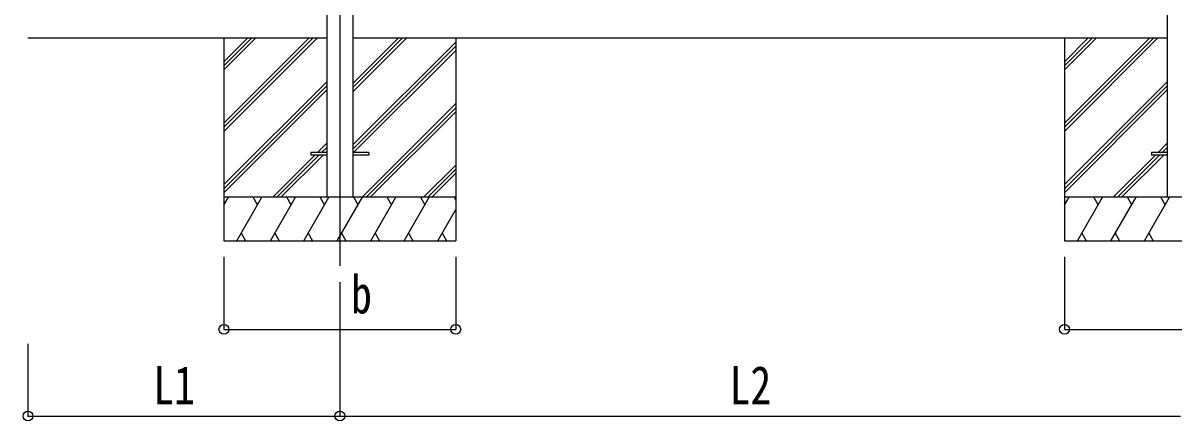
# Model space of a CAD drawing. Units: millimetres, scale not verified. Extents: x -16820 to 16820, y -11880 to 11880.
# Drawn here: x -8411 to -4440, y -8835 to -7462 of the extents above; entities that cross this region are included whole.
import ezdxf
from ezdxf.enums import TextEntityAlignment as Align

# ---------------------------------------------------------------- set-up
doc = ezdxf.new("R2010")
doc.units = ezdxf.units.MM
doc.header["$LTSCALE"] = 40
for name, color, linetype in [('0-3_YKK_12', 2, 'Continuous'), ('0-4_YKK_13', 4, 'Continuous'), ('0-5_YKK_A1', 4, 'Continuous'), ('0-6_YKK_D', 6, 'Continuous')]:
    doc.layers.add(name, color=color, linetype=linetype)
doc.styles.add('ＭＳ ゴシック', font='')
doc.styles.get('ＭＳ ゴシック').set_extended_font_data('MS Gothic')

msp = doc.modelspace()

# ---------------------------------------------------------------- linework, layer by layer
at = {"layer": '0-3_YKK_12'}
msp.add_line((-7317.89, -5219.91), (-7317.89, -8300.2), dxfattribs=at)
at = {"layer": '0-4_YKK_13'}
for p, q in [((-7417.89, -7908.98), (-7417.89, -7917.98)), ((-7363.09, -7908.98), (-7417.89, -7908.98)), ((-7363.09, -7917.98), (-7417.89, -7917.98)), ((-7217.89, -7908.98), (-7272.69, -7908.98)), ((-7217.89, -7917.98), (-7272.69, -7917.98)), ((-7217.89, -7908.98), (-7217.89, -7917.98)), ((-4517.89, -7908.98), (-4517.89, -7917.98)), ((-4463.09, -7908.98), (-4517.89, -7908.98)), ((-4463.09, -7917.98), (-4517.89, -7917.98))]:
    msp.add_line(p, q, dxfattribs=at)
at = {"layer": '0-5_YKK_A1'}
for p, q in [((-7363.09, -5184.48), (-7363.09, -8063.48)), ((-7272.69, -5184.48), (-7272.69, -8063.48)), ((-4463.09, -5184.48), (-4463.09, -8063.48)), ((-8393.89, -7513.48), (-7363.09, -7513.48)), ((-7717.89, -7513.48), (-7717.89, -8213.48)), ((-7717.89, -7807.66), (-7423.71, -7513.48)), ((-7717.89, -7821.8), (-7409.57, -7513.48)), ((-7717.89, -7835.94), (-7395.43, -7513.48)), ((-7717.89, -7623.81), (-7607.56, -7513.48)), ((-7717.89, -7609.67), (-7621.7, -7513.48)), ((-7717.89, -7595.53), (-7635.84, -7513.48)), ((-7272.69, -7513.48), (-4463.09, -7513.48)), ((-7272.69, -7699.11), (-7087.06, -7513.48)), ((-7272.69, -7684.97), (-7101.2, -7513.48)), ((-7272.69, -7670.83), (-7115.34, -7513.48)), ((-7272.69, -7882.96), (-6917.89, -7528.16)), ((-7272.69, -7897.1), (-6917.89, -7542.3)), ((-6917.89, -7513.48), (-6917.89, -8213.48)), ((-4817.89, -7513.48), (-4817.89, -8213.48)), ((-4817.89, -7807.66), (-4523.71, -7513.48)), ((-4817.89, -7821.8), (-4509.57, -7513.48)), ((-4817.89, -7835.94), (-4495.43, -7513.48)), ((-4817.89, -7623.81), (-4707.56, -7513.48)), ((-4817.89, -7609.67), (-4721.7, -7513.48)), ((-4817.89, -7595.53), (-4735.84, -7513.48)), ((-7270.43, -7908.98), (-6917.89, -7556.44)), ((-7717.89, -8019.79), (-7363.09, -7664.99)), ((-7717.89, -8033.93), (-7363.09, -7679.13)), ((-7717.89, -8048.07), (-7363.09, -7693.28)), ((-4817.89, -8019.79), (-4463.09, -7664.99)), ((-4817.89, -8033.93), (-4463.09, -7679.13)), ((-4817.89, -8048.07), (-4463.09, -7693.28)), ((-7241.08, -8063.48), (-6917.89, -7740.29)), ((-7226.94, -8063.48), (-6917.89, -7754.43)), ((-7212.79, -8063.48), (-6917.89, -7768.58)), ((-7394.95, -7908.98), (-7363.09, -7877.12)), ((-7380.8, -7908.98), (-7363.09, -7891.26)), ((-4494.95, -7908.98), (-4463.09, -7877.12)), ((-4480.8, -7908.98), (-4463.09, -7891.26)), ((-7549.45, -8063.48), (-7403.95, -7917.98)), ((-7535.31, -8063.48), (-7389.8, -7917.98)), ((-7521.16, -8063.48), (-7375.66, -7917.98)), ((-7366.66, -7908.98), (-7363.09, -7905.41)), ((-4649.45, -8063.48), (-4503.95, -7917.98)), ((-4635.31, -8063.48), (-4489.8, -7917.98)), ((-4621.16, -8063.48), (-4475.66, -7917.98)), ((-4466.66, -7908.98), (-4463.09, -7905.41)), ((-7028.95, -8063.48), (-6917.89, -7952.42)), ((-7014.81, -8063.48), (-6917.89, -7966.56)), ((-7000.66, -8063.48), (-6917.89, -7980.71)), ((-6917.89, -8063.48), (-7717.89, -8063.48)), ((-7717.89, -8090.98), (-7702.01, -8063.48)), ((-7673.14, -8213.48), (-7586.54, -8063.48)), ((-7601.54, -8089.46), (-7616.54, -8063.48)), ((-7557.67, -8213.48), (-7471.07, -8063.48)), ((-7486.07, -8089.46), (-7501.07, -8063.48)), ((-7442.2, -8213.48), (-7355.6, -8063.48)), ((-7370.6, -8089.46), (-7385.6, -8063.48)), ((-7326.73, -8213.48), (-7240.13, -8063.48)), ((-7255.13, -8089.46), (-7270.13, -8063.48)), ((-7211.26, -8213.48), (-7124.66, -8063.48)), ((-7139.66, -8089.46), (-7154.66, -8063.48)), ((-7095.79, -8213.48), (-7009.19, -8063.48)), ((-7039.19, -8063.48), (-7024.19, -8089.46)), ((-6923.72, -8063.48), (-6917.89, -8073.58)), ((-4017.89, -8063.48), (-4817.89, -8063.48)), ((-4817.89, -8090.98), (-4802.01, -8063.48)), ((-4773.14, -8213.48), (-4686.54, -8063.48)), ((-4701.54, -8089.46), (-4716.54, -8063.48)), ((-4657.67, -8213.48), (-4571.07, -8063.48)), ((-4586.07, -8089.46), (-4601.07, -8063.48)), ((-4542.2, -8213.48), (-4455.6, -8063.48)), ((-4470.6, -8089.46), (-4485.6, -8063.48)), ((-6980.32, -8213.48), (-6917.89, -8105.34)), ((-7717.89, -8213.48), (-6917.89, -8213.48)), ((-7658.14, -8187.5), (-7643.15, -8213.48)), ((-7542.67, -8187.5), (-7527.67, -8213.48)), ((-7427.2, -8187.5), (-7412.2, -8213.48)), ((-7311.73, -8187.5), (-7296.73, -8213.48)), ((-7196.26, -8187.5), (-7181.26, -8213.48)), ((-7080.79, -8187.5), (-7065.79, -8213.48)), ((-6965.32, -8187.5), (-6950.32, -8213.48)), ((-4817.89, -8213.48), (-4017.89, -8213.48)), ((-4758.14, -8187.5), (-4743.15, -8213.48)), ((-4642.67, -8187.5), (-4627.67, -8213.48)), ((-4527.2, -8187.5), (-4512.2, -8213.48))]:
    msp.add_line(p, q, dxfattribs=at)
at = {"layer": '0-6_YKK_D'}
for p, q in [((-7717.89, -8269.16), (-7717.89, -8520.16)), ((-6917.89, -8269.16), (-6917.89, -8520.16)), ((-4817.89, -8269.16), (-4817.89, -8520.16)), ((-7317.89, -8356.34), (-7317.89, -8819.31)), ((-7317.89, -8356.34), (-7317.89, -8819.31)), ((-7717.89, -8519.16), (-6917.89, -8519.16)), ((-4817.89, -8519.16), (-4017.89, -8519.16)), ((-8393.89, -8569.16), (-8393.89, -8819.31)), ((-8393.89, -8818.31), (-7317.89, -8818.31)), ((-7317.89, -8818.31), (-4417.89, -8818.31))]:
    msp.add_line(p, q, dxfattribs=at)
for centre in [(-7717.89, -8519.16), (-6917.89, -8519.16), (-4817.89, -8519.16), (-8393.89, -8818.31), (-7317.89, -8818.31), (-7317.89, -8818.31)]:
    msp.add_circle(centre, 17, dxfattribs=at)

# ---------------------------------------------------------------- texts
at = {"layer": '0-6_YKK_D', "style": 'ＭＳ ゴシック', "width": 0.8}
for s, p in [('b', (-7279.09, -8503.53)), ('L1', (-7961.49, -8817.31)), ('L2', (-5973.49, -8817.31))]:
    msp.add_text(s, height=132, dxfattribs=at).set_placement(p, align=Align.BOTTOM_LEFT)

doc.saveas('drawing.dxf')
